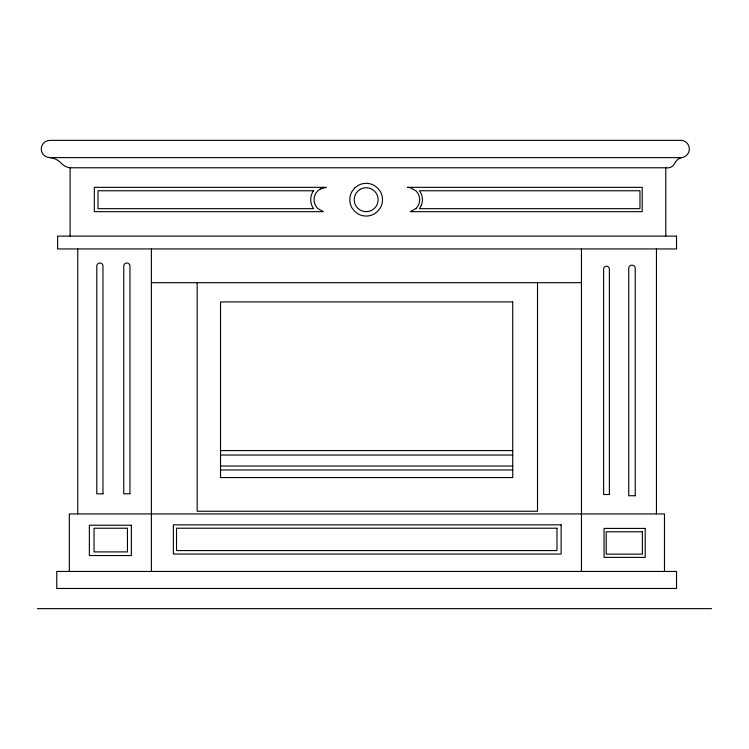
<?xml version="1.0" encoding="UTF-8"?>
<svg xmlns="http://www.w3.org/2000/svg" width="749" height="749" viewBox="0 0 749 749"><rect width="100%" height="100%" fill="white"/><g stroke="black" fill="none" stroke-linecap="round" stroke-linejoin="round"><path stroke-width="1.12" d="M681.815 157.618L681.515 157.674A9.896 9.896 0 0 0 674.858 163.151A8.202 8.202 0 0 1 665.786 167.767L70.106 167.767A13.828 13.828 0 0 1 61.427 163.366A17.948 17.948 0 0 0 49.874 157.618A8.623 8.623 0 0 1 41.242 148.995A8.623 8.623 0 0 1 49.874 140.363L681.815 140.363A8.707 8.707 0 0 1 681.815 157.618L49.874 157.618M151.392 282.682L581.449 282.682M220.524 450.58L512.728 450.58M220.524 455.036L512.728 455.036M220.524 466.018L512.728 466.018M220.524 469.969L512.728 469.969M37.45 608.637L711.55 608.637M665.786 167.767L665.786 236.113M664.475 571.45L664.475 513.936L69.329 513.936L69.329 571.45M656.452 248.94L656.452 513.936M581.449 248.94L581.449 571.45M537.51 282.682L537.51 511.249L197.184 511.249L197.184 282.682M151.392 248.94L151.392 571.45M77.765 248.94L77.765 513.936M70.106 167.767L70.106 236.113M421.322 205.441L419.468 208.671L639.955 208.671L639.955 190.752L419.477 190.752L421.284 193.869A15.12 15.12 0 0 1 421.322 205.441M354.567 188.149L351.974 191.538A16.366 16.366 0 0 0 352.002 207.904L354.614 211.293L358.003 213.886A16.366 16.366 0 0 0 374.378 213.858L377.758 211.246L380.352 207.847A16.366 16.366 0 0 0 380.323 191.482L377.711 188.102L374.322 185.509A16.366 16.366 0 0 0 357.947 185.537L354.567 188.149M313.653 190.752L312.82 191.847A15.701 15.701 0 0 0 312.82 207.548L313.681 208.671L98.025 208.671L98.025 190.752L313.653 190.752M320.235 188.991L317.67 190.958A12.368 12.368 0 0 0 317.67 208.437L323.409 211.667L94.327 211.667L94.327 187.334L326.414 187.334L320.235 188.991M360.175 189.328L357.704 191.229A11.965 11.965 0 0 0 357.704 208.156L360.175 210.057A11.965 11.965 0 0 0 372.15 210.057L374.622 208.156A11.965 11.965 0 0 0 374.622 191.229L372.15 189.328A11.965 11.965 0 0 0 360.175 189.328M416.079 208.437L410.349 211.667L642.23 211.667L642.23 187.334L407.334 187.334L410.536 187.756L416.079 190.958A12.368 12.368 0 0 1 416.079 208.437M676.516 236.113L57.607 236.113L57.607 248.94L676.516 248.94L676.516 236.113M512.728 301.931L220.524 301.931L220.524 477.562L512.728 477.562L512.728 301.931M102.969 493.797L96.78 493.797L96.78 265.961A3.099 3.099 0 0 1 100.001 262.993A3.099 3.099 0 0 1 102.969 266.213L102.969 493.797M129.942 493.797L123.754 493.797L123.754 266.082A3.099 3.099 0 0 1 126.853 262.993A3.099 3.099 0 0 1 129.942 266.082L129.942 493.797M609.368 494.509L603.619 494.509L603.619 269.106A2.874 2.874 0 0 1 606.493 266.232A2.874 2.874 0 0 1 609.368 269.106L609.368 494.509M635.236 495.754L628.729 495.754L628.729 268.582A3.258 3.258 0 0 1 631.819 265.165A3.258 3.258 0 0 1 635.236 268.264L635.236 495.754M561.132 524.852L173.375 524.852L173.375 554.045L561.132 554.045L561.132 524.852M131.384 525.227L89.356 525.227L89.356 555.533L131.384 555.533L131.384 525.227M127.452 528.232L94.046 528.232L94.046 551.901L127.452 551.901L127.452 528.232M556.984 528.232L176.521 528.232L176.521 550.571L556.984 550.571L556.984 528.232M645.198 528.41L604.05 528.41L604.05 557.387L645.198 557.387L645.198 528.41M642.37 531.781L606.222 531.781L606.222 554.12L642.37 554.12L642.37 531.781M676.534 571.45L56.746 571.45L56.746 588.48L676.534 588.48L676.534 571.45"/></g></svg>
